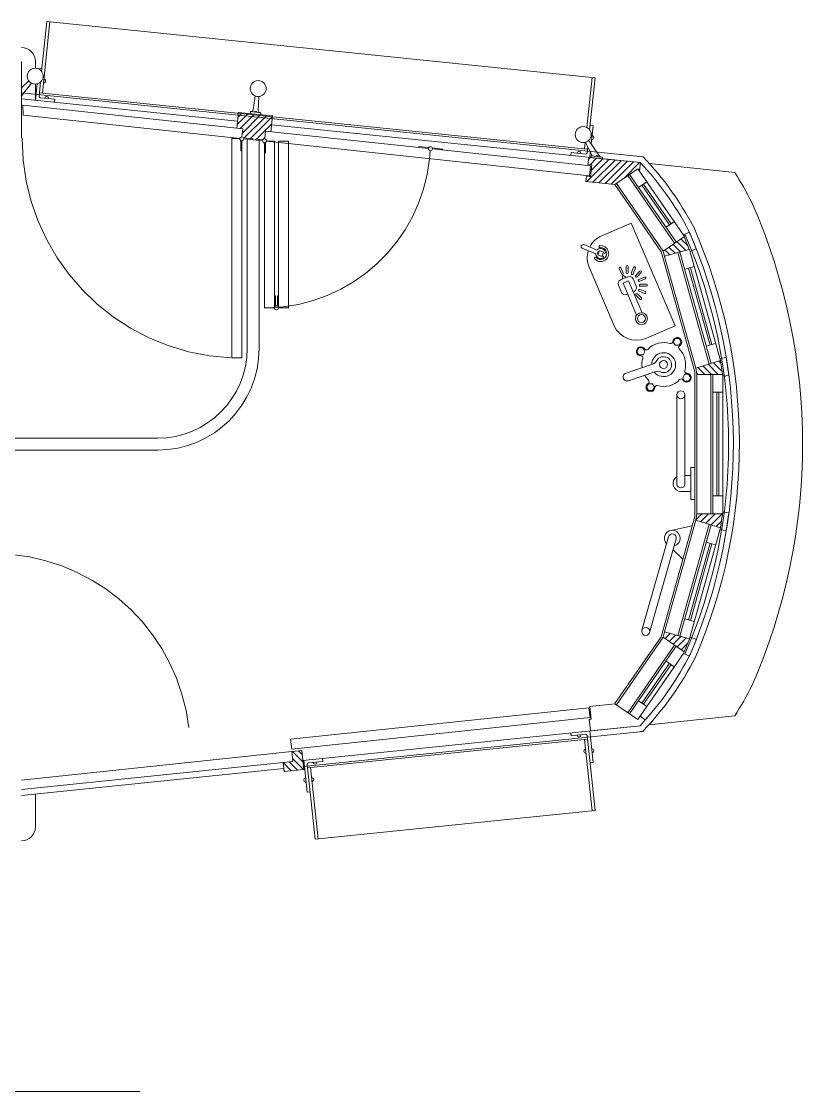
# Model space of a CAD drawing. Header units: inches. Extents: x 0 to 22, y 0 to 17.
# Drawn here: x 14.581 to 16.619, y 13.311 to 16.103 of the extents above; entities that cross this region are included whole.
import ezdxf

# ---------------------------------------------------------------- set-up
doc = ezdxf.new("R2010")
doc.units = ezdxf.units.IN
doc.header["$LTSCALE"] = 100
doc.header["$MEASUREMENT"] = 0
doc.linetypes.add('CENTER', pattern=[2, 1.25, -0.25, 0.25, -0.25])
doc.linetypes.add('DASHEDX2', pattern=[1.5, 1, -0.5])
doc.layers.get('0').update_dxf_attribs({"lineweight": 0})
for name, color, linetype, lineweight in [('CARENDBUMPER', 7, 'Continuous', 0), ('CARINTERIOR', 7, 'Continuous', 0), ('DASH', 7, 'Continuous', 0), ('FRONTDOOR', 7, 'Continuous', 0), ('FRONTDOORSTEP', 7, 'Continuous', 0), ('HANDRAIL', 7, 'Continuous', 0), ('RAIL', 7, 'Continuous', 0), ('REARDOOR', 7, 'Continuous', 0), ('REARDOORSTEP', 7, 'Continuous', 0), ('VESTIBULECONTROLS', 7, 'Continuous', 0), ('VESTIBULEFACIA', 7, 'Continuous', 0), ('VESTIBULEFRAME', 7, 'Continuous', 0)]:
    doc.layers.add(name, color=color, linetype=linetype, lineweight=lineweight)

# ---------------------------------------------------------------- blocks, each defined once
blk = doc.blocks.new('_X17')
at = {"color": 0, "linetype": 'DASHEDX2'}
for p, q in [((15.1442, 15.8336), (15.1713, 15.8607)), ((15.1462, 15.8533), (15.1552, 15.8623)), ((15.1518, 15.8236), (15.1873, 15.859)), ((15.1575, 15.8116), (15.2033, 15.8574)), ((15.1625, 15.7989), (15.2193, 15.8557)), ((15.1785, 15.7972), (15.2354, 15.8541)), ((15.1945, 15.7955), (15.2335, 15.8345)), ((15.2105, 15.7938), (15.2163, 15.7996))]:
    blk.add_line(p, q, dxfattribs=at)
blk = doc.blocks.new('_X18')
at = {"color": 0, "linetype": 'DASHEDX2'}
for p, q in [((16.0605, 15.7423), (16.0659, 15.7477)), ((16.0646, 15.7288), (16.0819, 15.746)), ((16.056, 15.6848), (16.114, 15.7428)), ((16.0675, 15.714), (16.098, 15.7444)), ((16.072, 15.6831), (16.13, 15.7411)), ((16.088, 15.6814), (16.146, 15.7395)), ((16.104, 15.6797), (16.1621, 15.7378)), ((16.1199, 15.678), (16.1781, 15.7362)), ((16.1531, 15.6934), (16.1941, 15.7345)), ((16.1918, 15.7145), (16.1943, 15.717))]:
    blk.add_line(p, q, dxfattribs=at)
blk = doc.blocks.new('_X19')
at = {"color": 0, "linetype": 'DASHEDX2'}
for p, q in [((16.3143, 15.5055), (16.2913, 15.5285)), ((16.3198, 15.5177), (16.3018, 15.5357)), ((16.2724, 15.4943), (16.2599, 15.5069)), ((16.2864, 15.4981), (16.2704, 15.5141)), ((16.3003, 15.5018), (16.2809, 15.5213))]:
    blk.add_line(p, q, dxfattribs=at)
blk = doc.blocks.new('_X20')
at = {"color": 0, "linetype": 'DASHEDX2'}
for p, q in [((16.2585, 14.5085), (16.2599, 14.5098)), ((16.2605, 14.4927), (16.2737, 14.5059)), ((16.271, 14.4855), (16.2875, 14.5021)), ((16.2814, 14.4783), (16.3014, 14.4982)), ((16.2919, 14.4711), (16.3152, 14.4944)), ((16.3024, 14.4639), (16.3194, 14.481))]:
    blk.add_line(p, q, dxfattribs=at)
blk = doc.blocks.new('_X21')
at = {"color": 0, "linetype": 'DASHEDX2'}
for p, q in [((16.3409, 14.8029), (16.356, 14.818)), ((16.3532, 14.7976), (16.3736, 14.818)), ((16.3668, 14.7935), (16.3913, 14.818)), ((16.3805, 14.7895), (16.409, 14.818)), ((16.3941, 14.7854), (16.4079, 14.7992))]:
    blk.add_line(p, q, dxfattribs=at)
blk = doc.blocks.new('_X37')
at = {"color": 0, "linetype": 'Continuous'}
for p, q in [((15.3158, 14.1706), (15.2883, 14.1981)), ((15.3137, 14.1903), (15.3043, 14.1998)), ((15.2852, 14.1481), (15.2639, 14.1694)), ((15.3012, 14.1498), (15.2796, 14.1714)), ((15.3172, 14.1514), (15.2886, 14.18)), ((15.2693, 14.1464), (15.266, 14.1496))]:
    blk.add_line(p, q, dxfattribs=at)
blk = doc.blocks.new('_X25')
at = {"color": 0, "linetype": 'DASHEDX2'}
for p, q in [((5.5935, 15.2101), (5.5997, 15.2164)), ((5.5905, 15.1895), (5.6134, 15.2123)), ((5.6007, 15.182), (5.627, 15.2083)), ((5.6184, 15.182), (5.6406, 15.2043)), ((5.6361, 15.182), (5.6543, 15.2002)), ((5.6537, 15.182), (5.6575, 15.1857))]:
    blk.add_line(p, q, dxfattribs=at)

msp = doc.modelspace()

# ---------------------------------------------------------------- linework, layer by layer
at = {"layer": 'CARENDBUMPER', "color": 7, "linetype": 'Continuous'}
for p, q in [((16.21959, 15.73188), (16.44216, 15.70898)), ((16.21825, 14.26798), (16.44216, 14.29102))]:
    msp.add_line(p, q, dxfattribs=at)
for centre, radius, start, end in [((15.61568, 15.18524), 0.97845, 27.05356, 32.36216), ((15.0511, 15), 1.5682, -23.69714, 23.69714), ((15.61568, 14.81476), 0.97845, -32.36216, -27.05356)]:
    msp.add_arc(centre, radius, start, end, dxfattribs=at)
at = {"layer": 'CARINTERIOR', "color": 7, "linetype": 'Continuous'}
for p, q in [((14.5809, 15.79837), (14.5809, 15.99837)), ((14.6173, 15.99843), (14.6173, 15.98073)), ((14.6173, 15.93913), (14.6173, 15.89683)), ((14.6173, 14.00157), (14.6173, 14.08754))]:
    msp.add_line(p, q, dxfattribs=at)
for centre, start, end in [((14.5809, 15.99843), 0, 90), ((14.5809, 14.00157), -90, 0)]:
    msp.add_arc(centre, 0.0364, start, end, dxfattribs=at)
at = {"layer": 'CARINTERIOR', "color": 7, "linetype": 'CENTER', "ltscale": 0.1}
msp.add_arc((14.5077, 14.20112), 0.5135, 6.66512, 84.47565, dxfattribs=at)
at = {"layer": 'DASH', "color": 7, "linetype": 'Continuous'}
for p, q in [((15.14753, 15.86562), (15.1432, 15.82451)), ((15.14753, 15.86562), (15.1432, 15.82451)), ((15.1476, 15.86554), (15.23575, 15.85625)), ((15.1476, 15.86554), (15.23575, 15.85625)), ((15.23576, 15.85632), (15.23141, 15.81509)), ((15.23576, 15.85632), (15.23141, 15.81509)), ((15.1432, 15.82451), (15.15871, 15.82285)), ((15.15871, 15.82285), (15.15647, 15.80159)), ((15.15871, 15.82285), (15.15647, 15.80159)), ((15.21807, 15.81651), (15.21594, 15.79635)), ((15.21807, 15.81651), (15.23141, 15.81509)), ((15.16079, 15.79912), (15.18458, 15.79657)), ((15.16117, 15.79644), (15.21014, 15.79121)), ((15.18436, 15.79396), (15.18458, 15.79657)), ((15.19169, 15.79318), (15.19191, 15.7958)), ((15.19191, 15.7958), (15.21083, 15.79378)), ((16.05891, 15.72936), (16.06117, 15.74818)), ((16.06117, 15.74818), (16.19621, 15.7343)), ((16.05891, 15.72936), (16.06925, 15.72826)), ((16.06555, 15.69728), (16.06925, 15.72826)), ((16.18921, 15.71825), (16.12911, 15.67701)), ((16.19368, 15.71178), (16.19621, 15.7343)), ((16.05362, 15.68507), (16.05521, 15.69838)), ((16.05521, 15.69838), (16.06555, 15.69728)), ((16.05362, 15.68507), (16.12911, 15.67701)), ((16.21275, 15.68395), (16.19131, 15.66923)), ((16.30818, 15.54636), (16.32417, 15.55298)), ((16.34172, 15.5096), (16.32417, 15.55298)), ((16.32369, 15.50801), (16.31019, 15.5414)), ((16.33794, 15.18838), (16.25001, 15.50246)), ((16.25539, 15.5038), (16.25871, 15.49066)), ((16.32369, 15.50801), (16.25871, 15.49066)), ((16.37536, 15.20901), (16.29398, 15.49971)), ((16.38035, 15.21049), (16.29899, 15.50111)), ((16.40528, 15.21788), (16.32403, 15.5081)), ((16.32573, 15.50297), (16.34172, 15.5096)), ((16.34046, 15.19866), (16.25892, 15.48993)), ((16.33665, 15.46303), (16.31161, 15.45604)), ((16.33665, 15.46303), (16.31161, 15.45604)), ((16.3777, 15.25852), (16.32162, 15.45885)), ((16.38269, 15.25999), (16.32663, 15.46025)), ((16.39236, 15.26286), (16.36743, 15.25547)), ((16.40528, 15.21788), (16.34046, 15.19866)), ((16.40462, 15.22361), (16.42007, 15.22582)), ((16.41122, 15.17727), (16.40462, 15.22361)), ((16.42666, 15.17948), (16.42007, 15.22582)), ((16.3405, 15.19869), (16.34312, 15.1819)), ((16.34314, 15.18199), (16.41074, 15.18199)), ((16.41122, 15.17727), (16.42666, 15.17948)), ((16.38474, 15.13519), (16.41074, 15.13519)), ((16.38474, 14.86479), (16.41074, 14.86479)), ((16.33794, 14.81162), (16.25001, 14.49754)), ((16.34046, 14.80134), (16.25892, 14.51007)), ((16.40528, 14.78212), (16.34046, 14.80134)), ((16.34311, 14.81801), (16.34047, 14.80134)), ((16.34314, 14.81801), (16.41074, 14.81801)), ((16.41158, 14.82309), (16.40439, 14.77685)), ((16.41158, 14.82309), (16.427, 14.82068)), ((16.427, 14.82068), (16.4198, 14.77444)), ((16.37536, 14.79099), (16.29398, 14.50029)), ((16.37536, 14.79099), (16.29398, 14.50029)), ((16.38035, 14.78951), (16.29899, 14.49889)), ((16.38035, 14.78951), (16.29899, 14.49889)), ((16.40528, 14.78212), (16.32403, 14.4919)), ((16.40439, 14.77685), (16.4198, 14.77444)), ((16.3777, 14.74148), (16.32162, 14.54115)), ((16.3777, 14.74148), (16.32162, 14.54115)), ((16.38269, 14.74001), (16.32663, 14.53975)), ((16.38269, 14.74001), (16.32663, 14.53975)), ((16.39236, 14.73714), (16.36743, 14.74453)), ((16.33665, 14.53697), (16.31161, 14.54396)), ((16.33665, 14.53697), (16.31161, 14.54396)), ((16.25894, 14.51004), (16.25548, 14.49615)), ((16.32403, 14.4919), (16.25892, 14.51007)), ((16.32603, 14.49691), (16.30815, 14.45366)), ((16.32603, 14.49691), (16.30815, 14.45366)), ((16.34204, 14.49012), (16.32413, 14.44704)), ((16.32603, 14.49691), (16.34204, 14.49013)), ((16.30815, 14.45366), (16.32404, 14.44693)), ((16.06377, 14.31603), (16.1292, 14.32293)), ((16.06377, 14.31603), (16.06773, 14.28286)), ((16.06279, 14.28234), (16.06773, 14.28286)), ((16.06279, 14.28234), (16.06588, 14.2523)), ((16.06588, 14.2523), (16.19515, 14.2656)), ((16.19515, 14.2656), (16.20889, 14.28086)), ((15.28943, 14.17239), (15.28674, 14.1979)), ((15.31778, 14.1515), (15.3126, 14.20063)), ((15.26388, 14.16976), (15.28943, 14.17239)), ((15.26638, 14.14608), (15.26388, 14.16976)), ((15.26638, 14.14608), (15.31778, 14.1515)), ((15.26638, 14.14608), (15.31778, 14.1515))]:
    msp.add_line(p, q, dxfattribs=at)
at = {"layer": 'DASH', "linetype": 'Continuous'}
for p, q in [((16.31114, 15.54206), (16.18921, 15.71825)), ((16.28543, 15.52439), (16.16349, 15.70058)), ((16.2897, 15.52735), (16.16777, 15.70354)), ((16.25028, 15.50208), (16.12929, 15.6769)), ((16.2554, 15.50381), (16.13356, 15.67986)), ((16.27165, 15.57171), (16.20002, 15.67521)), ((16.27593, 15.57466), (16.20431, 15.67815)), ((16.28465, 15.58063), (16.26321, 15.56592)), ((16.31114, 15.54206), (16.25539, 15.5038)), ((16.33794, 15.18838), (16.33794, 14.81162)), ((16.34314, 15.18199), (16.34314, 14.81801)), ((16.37954, 15.18199), (16.37954, 14.81801)), ((16.38474, 15.18199), (16.38474, 14.81801)), ((16.41074, 15.18199), (16.41074, 14.81801)), ((16.39514, 15.13519), (16.39514, 14.86479)), ((16.40034, 15.13519), (16.40034, 14.86479)), ((16.25001, 14.49754), (16.12929, 14.3231)), ((16.2555, 14.49633), (16.13356, 14.32014)), ((16.31019, 14.4586), (16.2554, 14.49619)), ((16.28543, 14.47561), (16.16349, 14.29942)), ((16.2897, 14.47265), (16.16777, 14.29646)), ((16.30818, 14.45367), (16.18921, 14.28175)), ((16.28451, 14.41946), (16.26321, 14.43408)), ((16.27165, 14.42829), (16.20002, 14.32479)), ((16.27593, 14.42534), (16.20431, 14.32185)), ((16.18921, 14.28175), (16.1292, 14.32293)), ((16.21288, 14.31596), (16.19131, 14.33077)), ((16.20889, 14.28086), (16.19513, 14.29031))]:
    msp.add_line(p, q, dxfattribs=at)
at = {"layer": 'DASH', "color": 7, "linetype": 'DASHEDX2'}
msp.add_line((15.28674, 14.1979), (15.3126, 14.20063), dxfattribs=at)
at = {"layer": 'DASH', "color": 7, "linetype": 'Continuous'}
for centre in [(15.15597, 15.79641), (15.21534, 15.79118)]:
    msp.add_circle(centre, 0.0052, dxfattribs=at)
at = {"layer": 'FRONTDOOR', "color": 7, "linetype": 'Continuous'}
for p, q in [((15.28308, 14.23032), (16.06158, 14.3124)), ((16.06158, 14.3124), (16.06467, 14.28658)), ((15.28617, 14.2045), (16.06467, 14.28658)), ((15.28308, 14.23032), (15.28617, 14.2045)), ((15.28944, 14.17234), (15.28674, 14.1979)), ((14.5809, 14.09942), (15.28944, 14.17234))]:
    msp.add_line(p, q, dxfattribs=at)
at = {"layer": 'FRONTDOOR', "color": 7, "linetype": 'DASHEDX2'}
msp.add_line((14.5809, 14.12348), (15.28674, 14.1979), dxfattribs=at)
at = {"layer": 'FRONTDOORSTEP', "color": 7, "linetype": 'Continuous'}
for p, q in [((16.01545, 14.23927), (16.01462, 14.24712)), ((16.01545, 14.23927), (16.05296, 14.24313)), ((16.07782, 14.04443), (16.05724, 14.23966)), ((16.0725, 14.16934), (16.06376, 14.25218)), ((15.32745, 14.15539), (16.05819, 14.2306)), ((16.07007, 14.04363), (16.05044, 14.2298)), ((15.32624, 14.09254), (15.31751, 14.17528)), ((15.34708, 13.96923), (15.3265, 14.16444)), ((15.32998, 14.16872), (15.36747, 14.17258)), ((15.35484, 13.97002), (15.33521, 14.15619)), ((15.36747, 14.17258), (15.36665, 14.18034)), ((16.06474, 14.16854), (16.0725, 14.16934)), ((15.32624, 14.09254), (15.334, 14.09334)), ((15.34708, 13.96923), (16.07782, 14.04443))]:
    msp.add_line(p, q, dxfattribs=at)
for centre, radius, start, end in [((16.03613, 14.24179), 0.0052, -169.85667, 1.60844), ((16.05336, 14.23925), 0.0039, 6.019, 95.87588), ((16.05372, 14.19876), 0.0052, 96.11558, 275.92242), ((16.06921, 14.20034), 0.0052, -83.79636, 95.83436), ((15.33038, 14.16484), 0.0039, 95.87588, 186.019), ((15.34667, 14.17069), 0.0052, -171.40977, 3.16154), ((15.32301, 14.12358), 0.0052, 96.54629, 275.49171), ((15.33858, 14.1251), 0.0052, -85.00548, 97.04348)]:
    msp.add_arc(centre, radius, start, end, dxfattribs=at)
at = {"layer": 'HANDRAIL', "linetype": 'Continuous'}
for p, q in [((14.59992, 15.94815), (14.5809, 15.92991)), ((14.60725, 15.94159), (14.5809, 15.90881)), ((15.19076, 15.90861), (15.18568, 15.87182)), ((15.20053, 15.90713), (15.19887, 15.87028)), ((16.05274, 15.78742), (16.06969, 15.75387)), ((16.06128, 15.79231), (16.08921, 15.75123))]:
    msp.add_line(p, q, dxfattribs=at)
at = {"layer": 'HANDRAIL', "color": 7, "linetype": 'Continuous'}
for p, q in [((15.1784, 15.86752), (15.17786, 15.86235)), ((15.1784, 15.86752), (15.17998, 15.86736)), ((15.1784, 15.86752), (15.20585, 15.86463)), ((15.20585, 15.86463), (15.20531, 15.85946)), ((15.17007, 15.79549), (15.17007, 15.24961)), ((15.20127, 15.79216), (15.20127, 15.24961)), ((16.06733, 15.75172), (16.0668, 15.74655)), ((16.06733, 15.75172), (16.09471, 15.7489)), ((16.09477, 15.7489), (16.09754, 15.74861)), ((16.09754, 15.74861), (16.09701, 15.74344))]:
    msp.add_line(p, q, dxfattribs=at)
at = {"layer": 'HANDRAIL'}
for p, q in [((14.5477, 15.01561), (14.93607, 15.01561)), ((14.5477, 14.98441), (14.93607, 14.98441))]:
    msp.add_line(p, q, dxfattribs=at)
at = {"layer": 'HANDRAIL', "linetype": 'Continuous'}
for centre in [(14.61706, 15.95993), (15.19877, 15.92767), (16.04696, 15.8074)]:
    msp.add_circle(centre, 0.0208, dxfattribs=at)
at = {"layer": 'HANDRAIL', "color": 7, "linetype": 'Continuous'}
for centre, radius, start, end in [((15.18053, 15.87253), 0.0052, -96.01902, -7.86113), ((15.19212, 15.86607), 0.00257, -5.75462, 173.71659), ((15.20407, 15.87005), 0.0052, 177.41789, 263.98098), ((16.06886, 15.75287), 0.0013, -95.87588, 50.40916), ((16.08234, 15.75023), 0.00257, -7.06218, 175.31041), ((16.09583, 15.75924), 0.0104, -129.59084, -95.87588), ((14.93607, 15.24961), 0.234, -90, 0), ((14.93607, 15.24961), 0.2652, -90, 0)]:
    msp.add_arc(centre, radius, start, end, dxfattribs=at)
at = {"layer": 'RAIL'}
msp.add_line((7.08987, 13.31113), (14.88987, 13.31113), dxfattribs=at)
at = {"layer": 'REARDOOR', "color": 7, "linetype": 'Continuous'}
for p, q in [((14.58494, 15.88463), (15.1432, 15.82451)), ((14.58512, 15.85794), (14.58494, 15.88463)), ((14.58494, 15.88463), (15.1432, 15.82451)), ((14.58512, 15.85794), (15.15089, 15.79754)), ((15.1432, 15.82451), (15.15871, 15.82285)), ((15.21807, 15.81651), (15.21594, 15.79635)), ((15.21807, 15.81651), (15.64308, 15.77114)), ((15.1508, 15.79694), (15.12997, 15.79694)), ((15.15337, 15.79191), (15.15337, 15.76542)), ((15.16079, 15.79912), (15.18458, 15.79657)), ((15.16117, 15.79644), (15.21014, 15.79121)), ((15.19191, 15.7958), (15.21083, 15.79378)), ((15.21794, 15.79586), (15.21794, 15.79569)), ((15.21794, 15.78668), (15.21794, 15.75953)), ((15.22043, 15.79011), (16.06313, 15.70015)), ((15.24127, 15.79066), (15.22051, 15.79066)), ((15.27767, 15.79066), (15.25167, 15.79066)), ((15.61728, 15.7739), (15.61755, 15.77648)), ((15.61755, 15.77648), (15.64403, 15.77366)), ((15.15597, 15.76546), (15.15337, 15.76542)), ((15.21794, 15.75963), (15.21534, 15.75966)), ((15.64554, 15.74473), (15.64775, 15.76546)), ((15.65303, 15.77269), (15.6796, 15.76986)), ((15.65342, 15.77004), (16.06579, 15.72601)), ((15.67932, 15.76727), (15.6796, 15.76986)), ((16.06313, 15.70015), (16.06579, 15.72601)), ((15.24387, 15.38702), (15.24127, 15.38702)), ((15.24387, 15.38702), (15.24387, 15.36039)), ((15.25167, 15.38702), (15.24907, 15.38702)), ((15.24907, 15.38702), (15.24907, 15.36037)), ((15.24127, 15.35582), (15.21534, 15.35582)), ((15.27767, 15.35582), (15.25167, 15.35582)), ((15.15597, 15.22526), (15.12997, 15.22526))]:
    msp.add_line(p, q, dxfattribs=at)
at = {"layer": 'REARDOOR', "color": 7, "linetype": 'DASHEDX2'}
for p, q in [((15.12997, 15.79694), (15.12997, 15.22512)), ((15.15597, 15.79121), (15.15597, 15.22526)), ((15.21534, 15.78598), (15.21534, 15.35582)), ((15.24127, 15.79066), (15.24127, 15.35582)), ((15.25167, 15.79066), (15.25167, 15.35582)), ((15.27767, 15.79066), (15.27767, 15.35582))]:
    msp.add_line(p, q, dxfattribs=at)
at = {"layer": 'REARDOOR', "color": 7, "linetype": 'Continuous'}
for centre in [(15.15597, 15.79641), (15.64826, 15.77063), (15.24645, 15.35588)]:
    msp.add_circle(centre, 0.0052, dxfattribs=at)
at = {"layer": 'REARDOOR', "color": 7, "linetype": 'DASHEDX2'}
for centre, radius, start, end in [((15.1551, 15.79697), 0.57262, 179.87347, 267.26812), ((15.21549, 15.78791), 0.43221, -88.92973, -5.74842)]:
    msp.add_arc(centre, radius, start, end, dxfattribs=at)
at = {"layer": 'REARDOORSTEP', "color": 7, "linetype": 'Continuous'}
for p, q in [((14.64748, 16.10277), (14.63373, 15.97238)), ((14.65526, 16.10218), (14.63561, 15.91581)), ((14.64748, 16.10277), (16.07782, 15.95557)), ((14.62665, 15.97966), (14.62653, 15.97845)), ((14.62665, 15.97966), (14.63441, 15.97887)), ((14.63077, 15.94429), (14.62692, 15.90777)), ((16.07007, 15.95637), (16.05632, 15.82597)), ((16.07782, 15.95557), (16.06353, 15.81997)), ((14.62246, 15.93984), (14.61793, 15.89692)), ((14.62785, 15.9166), (16.05819, 15.7694)), ((14.6304, 15.90348), (14.66789, 15.89962)), ((14.66789, 15.89962), (14.66707, 15.89187)), ((16.06474, 15.83146), (16.0725, 15.83066)), ((16.0725, 15.83066), (16.06749, 15.78318)), ((16.05224, 15.78728), (16.05044, 15.7702)), ((16.05883, 15.77538), (16.05724, 15.76034)), ((16.01545, 15.76073), (16.01462, 15.75288)), ((16.01545, 15.76073), (16.05296, 15.75687)), ((16.06531, 15.76253), (16.06376, 15.74782))]:
    msp.add_line(p, q, dxfattribs=at)
for centre, radius, start, end in [((14.639, 15.94711), 0.0052, -97.04348, 85.00548), ((14.6308, 15.90736), 0.0039, 173.981, 264.12412), ((14.64708, 15.90152), 0.0052, -3.16154, 171.40977), ((16.06921, 15.79966), 0.0052, -95.83436, 83.79636), ((16.03613, 15.75821), 0.0052, -1.60844, 169.85667), ((16.05336, 15.76075), 0.0039, -95.87588, -6.019)]:
    msp.add_arc(centre, radius, start, end, dxfattribs=at)
at = {"layer": 'VESTIBULECONTROLS', "color": 7, "linetype": 'Continuous'}
for p, q in [((16.17169, 15.57646), (16.09522, 15.54368)), ((16.17169, 15.57646), (16.2864, 15.3088)), ((16.07801, 15.49744), (16.04473, 15.51075)), ((16.08187, 15.5071), (16.0486, 15.52041)), ((16.08926, 15.50479), (16.08495, 15.49402)), ((16.09572, 15.48971), (16.08495, 15.49402)), ((16.10003, 15.50048), (16.08926, 15.50479)), ((16.10003, 15.50048), (16.09572, 15.48971)), ((16.10147, 15.49786), (16.09932, 15.49872)), ((16.09858, 15.49061), (16.09642, 15.49148)), ((16.06244, 15.46175), (16.12799, 15.3088)), ((16.14028, 15.45833), (16.14643, 15.44399)), ((16.14028, 15.45833), (16.14643, 15.44399)), ((16.14506, 15.46038), (16.15121, 15.44604)), ((16.14506, 15.46038), (16.15121, 15.44604)), ((16.14897, 15.43049), (16.14965, 15.4421)), ((16.14965, 15.4421), (16.15853, 15.43459)), ((16.15893, 15.46331), (16.15912, 15.44772)), ((16.16413, 15.46338), (16.16432, 15.44778)), ((16.17806, 15.46078), (16.17227, 15.4463)), ((16.18289, 15.45885), (16.1771, 15.44437)), ((16.19477, 15.45112), (16.18388, 15.43996)), ((16.19849, 15.44749), (16.1876, 15.43632)), ((16.13873, 15.41479), (16.14692, 15.39567)), ((16.14419, 15.42844), (16.16331, 15.43664)), ((16.15067, 15.41991), (16.16501, 15.42605)), ((16.15067, 15.41991), (16.18632, 15.33673)), ((16.16501, 15.42605), (16.20066, 15.34288)), ((16.17696, 15.43117), (16.18516, 15.41205)), ((16.20651, 15.4358), (16.19217, 15.42965)), ((16.20856, 15.43102), (16.19422, 15.42487)), ((16.2115, 15.41715), (16.1959, 15.41696)), ((16.21156, 15.41195), (16.19596, 15.41176)), ((16.16057, 15.39021), (16.16296, 15.39123)), ((16.1773, 15.39737), (16.17969, 15.3984)), ((16.19567, 15.37759), (16.18451, 15.38848)), ((16.1993, 15.38131), (16.18814, 15.3922)), ((16.20703, 15.39319), (16.19255, 15.39898)), ((16.20896, 15.39802), (16.19448, 15.40381)), ((16.26449, 15.29941), (16.20993, 15.27603)), ((16.2864, 15.3088), (16.26449, 15.29941)), ((16.28163, 15.26661), (16.28688, 15.2757)), ((16.28688, 15.2757), (16.29713, 15.2757)), ((16.29713, 15.2757), (16.30252, 15.26637)), ((16.18689, 15.24218), (16.19214, 15.25128)), ((16.19214, 15.25128), (16.20239, 15.25128)), ((16.20239, 15.25128), (16.20778, 15.24194)), ((16.28163, 15.26661), (16.28669, 15.25784)), ((16.28669, 15.25784), (16.29759, 15.25784)), ((16.29759, 15.25784), (16.30252, 15.26637)), ((16.18689, 15.24218), (16.19195, 15.23341)), ((16.19195, 15.23341), (16.20285, 15.23341)), ((16.20285, 15.23341), (16.20778, 15.24194)), ((16.2275, 15.20879), (16.1585, 15.18547)), ((16.23364, 15.18891), (16.1647, 15.16561)), ((16.30638, 15.17339), (16.31163, 15.18249)), ((16.30638, 15.17339), (16.31145, 15.16462)), ((16.31145, 15.16462), (16.32235, 15.16462)), ((16.31163, 15.18249), (16.32188, 15.18249)), ((16.32188, 15.18249), (16.32727, 15.17315)), ((16.32235, 15.16462), (16.32727, 15.17315)), ((16.21199, 15.1485), (16.21724, 15.1576)), ((16.21199, 15.1485), (16.21705, 15.13973)), ((16.21705, 15.13973), (16.22795, 15.13973)), ((16.21724, 15.1576), (16.22749, 15.1576)), ((16.22749, 15.1576), (16.23288, 15.14826)), ((16.22795, 15.13973), (16.23288, 15.14826)), ((16.32754, 14.93879), (16.32754, 14.85565)), ((16.32754, 14.93879), (16.33794, 14.93879)), ((16.31235, 14.91799), (16.32754, 14.91799)), ((16.30196, 14.87645), (16.32754, 14.87645)), ((16.32754, 14.85565), (16.33794, 14.85565)), ((16.33091, 14.78652), (16.27976, 14.77534)), ((16.30659, 14.69963), (16.28132, 14.72408))]:
    msp.add_line(p, q, dxfattribs=at)
at = {"layer": 'VESTIBULECONTROLS', "linetype": 'Continuous'}
for p, q in [((16.29155, 15.12903), (16.29155, 14.89619)), ((16.31235, 15.12903), (16.31235, 14.89619)), ((16.20013, 14.5145), (16.26945, 14.7584)), ((16.22014, 14.50882), (16.28945, 14.75271))]:
    msp.add_line(p, q, dxfattribs=at)
at = {"layer": 'VESTIBULECONTROLS', "color": 7, "linetype": 'Continuous'}
for centre, radius in [((16.19881, 15.32739), 0.0156), ((16.19881, 15.32739), 0.0104), ((16.25671, 15.20767), 0.0104), ((16.30195, 15.12905), 0.0104), ((16.21013, 14.51164), 0.0104)]:
    msp.add_circle(centre, radius, dxfattribs=at)
for centre, radius, start, end in [((16.1198, 15.48633), 0.0624, 113.19859, 153.4184), ((16.04666, 15.51558), 0.0052, 68.19859, 248.19859), ((16.1198, 15.48633), 0.0624, 162.97878, 203.19859), ((16.09249, 15.49725), 0.0208, -139.85078, 96.05732), ((16.07705, 15.49503), 0.0026, 8.19859, 68.19859), ((16.09249, 15.49725), 0.013, -171.80141, -60.4836), ((16.09249, 15.49725), 0.0156, -139.91163, 96.09062), ((16.08284, 15.50951), 0.0026, -111.80141, -51.80141), ((16.08831, 15.49892), 0.0039, 87.66981, 228.72737), ((16.09249, 15.49725), 0.013, 16.88078, 128.19859), ((16.0905, 15.51534), 0.0026, 94.63727, 277.27759), ((16.10244, 15.50027), 0.0026, -111.80141, 16.88078), ((16.07859, 15.48553), 0.0026, 40.54191, 220.12158), ((16.09761, 15.4882), 0.0026, -60.4836, 68.19859), ((16.16153, 15.46335), 0.0026, 0.69859, 180.69859), ((16.14267, 15.45936), 0.0026, 23.19859, 203.19859), ((16.14267, 15.45936), 0.0026, 23.19859, 203.19859), ((16.14882, 15.44502), 0.0026, -156.80141, 23.19859), ((16.14882, 15.44502), 0.0026, -156.80141, 23.19859), ((16.16172, 15.44775), 0.0026, -179.30141, 0.69859), ((16.17468, 15.44533), 0.0026, 158.19859, 338.19859), ((16.18048, 15.45982), 0.0026, -21.80141, 158.19859), ((16.18574, 15.43814), 0.0026, 135.69859, 315.69859), ((16.19663, 15.4493), 0.0026, -44.30141, 135.69859), ((16.14828, 15.41888), 0.0104, 113.19859, 203.19859), ((16.1674, 15.42708), 0.0104, 23.19859, 113.19859), ((16.1756, 15.40796), 0.0104, -66.80141, 23.19859), ((16.1932, 15.42726), 0.0026, 113.19859, 293.19859), ((16.19593, 15.41436), 0.0026, 90.69859, 270.69859), ((16.20754, 15.43341), 0.0026, -66.80141, 113.19859), ((16.21153, 15.41455), 0.0026, -89.30141, 90.69859), ((16.15648, 15.39976), 0.0104, -156.80141, -66.80141), ((16.18632, 15.39034), 0.0026, 45.69859, 225.69859), ((16.19351, 15.4014), 0.0026, 68.19859, 248.19859), ((16.208, 15.3956), 0.0026, -111.80141, 68.19859), ((16.19749, 15.37945), 0.0026, -134.30141, 45.69859), ((16.18535, 15.33338), 0.0624, -156.80141, -66.80141), ((16.29207, 15.26658), 0.0117, -58.76913, 177.09567), ((16.19733, 15.24215), 0.0117, 30.96119, 269.08767), ((16.21182, 15.25085), 0.0052, -149.03881, -43.66925), ((16.25696, 15.20776), 0.0572, 73.00741, 136.33075), ((16.27519, 15.26744), 0.0052, -106.99259, -2.90433), ((16.30083, 15.25213), 0.0052, 121.23087, 225.31913), ((16.25696, 15.20776), 0.0572, -16.28516, 45.31913), ((16.19706, 15.22526), 0.0052, -16.28188, 89.08767), ((16.25696, 15.20776), 0.0572, 163.71812, 188.18911), ((16.25671, 15.20743), 0.0312, -142.32326, 178.73294), ((16.22084, 15.2285), 0.0208, -71.32546, -30.42048), ((16.25671, 15.20743), 0.0208, -113.23474, 149.57952), ((16.2403, 15.16921), 0.0208, 66.76526, 108.67454), ((16.31685, 15.19026), 0.0052, 163.71484, 269.90889), ((16.16146, 15.17541), 0.01042, 106.43169, 288.25294), ((16.25696, 15.20776), 0.0572, -150.85953, -134.01222), ((16.2136, 15.16288), 0.0052, -58.50297, 45.98778), ((16.25696, 15.20776), 0.0572, -106.41744, -43.47394), ((16.30224, 15.16483), 0.0052, 30.33201, 136.52606), ((16.31683, 15.17336), 0.0117, -149.66799, 89.90889), ((16.22243, 15.14847), 0.0117, 121.49703, 358.0733), ((16.23932, 15.1479), 0.0052, 73.58256, 178.0733), ((16.302, 14.89722), 0.0208, 119.50967, 269.8543), ((16.27922, 14.75455), 0.0208, -76.03333, 224.6251)]:
    msp.add_arc(centre, radius, start, end, dxfattribs=at)
at = {"layer": 'VESTIBULECONTROLS', "linetype": 'Continuous'}
for centre, start, end in [((16.30195, 14.89619), 180, 360), ((16.27945, 14.75555), -15.86523, 164.13477)]:
    msp.add_arc(centre, 0.0104, start, end, dxfattribs=at)
at = {"layer": 'VESTIBULEFACIA', "color": 7, "linetype": 'Continuous'}
for p, q in [((14.5809, 15.91621), (16.2036, 15.74921)), ((14.5809, 15.90053), (15.14509, 15.84246)), ((15.23334, 15.83338), (16.19621, 15.73429)), ((15.3153, 14.17505), (16.19515, 14.2656)), ((15.31693, 14.15954), (16.20212, 14.25064)), ((16.19674, 14.25009), (16.20212, 14.25064)), ((14.5809, 14.09947), (15.28943, 14.17239)), ((14.5809, 14.08379), (15.26552, 14.15425))]:
    msp.add_line(p, q, dxfattribs=at)
for centre, radius, start, end in [((15.60587, 15.1815), 0.82436, 27.79004, 43.5243), ((15.60587, 15.1815), 0.80876, 27.82864, 43.11559), ((15.0511, 15), 1.3876, -23.29255, 23.7592), ((15.0511, 15), 1.4032, -23.31294, 23.78178), ((15.6149, 14.81292), 0.81301, -43.7568, -26.93186), ((15.6149, 14.81292), 0.79741, -41.85072, -26.9672)]:
    msp.add_arc(centre, radius, start, end, dxfattribs=at)
at = {"layer": 'VESTIBULEFRAME', "color": 7, "linetype": 'Continuous'}
for p, q in [((14.5809, 15.90053), (15.14509, 15.84246)), ((15.23334, 15.83338), (16.19621, 15.73429)), ((15.3153, 14.17505), (16.19515, 14.2656)), ((14.5809, 14.09947), (15.28943, 14.17239))]:
    msp.add_line(p, q, dxfattribs=at)
msp.add_arc((15.0511, 15), 1.3751, -23.48766, 23.48766, dxfattribs=at)

# ---------------------------------------------------------------- block references
at = {"layer": 'DASH', "color": 7, "linetype": 'DASHEDX2'}
for name in ['_X17', '_X17', '_X18', '_X19', '_X21', '_X20']:
    msp.add_blockref(name, (0, 0), dxfattribs=at)
at = {"layer": 'DASH', "color": 7, "linetype": 'DASHEDX2', "extrusion": (0, 0, -1), "zscale": -1}
msp.add_blockref('_X25', (-22, 0), dxfattribs=at)
at = {"layer": 'DASH', "color": 7, "linetype": 'Continuous'}
msp.add_blockref('_X37', (0, 0), dxfattribs=at)

doc.saveas('drawing.dxf')
